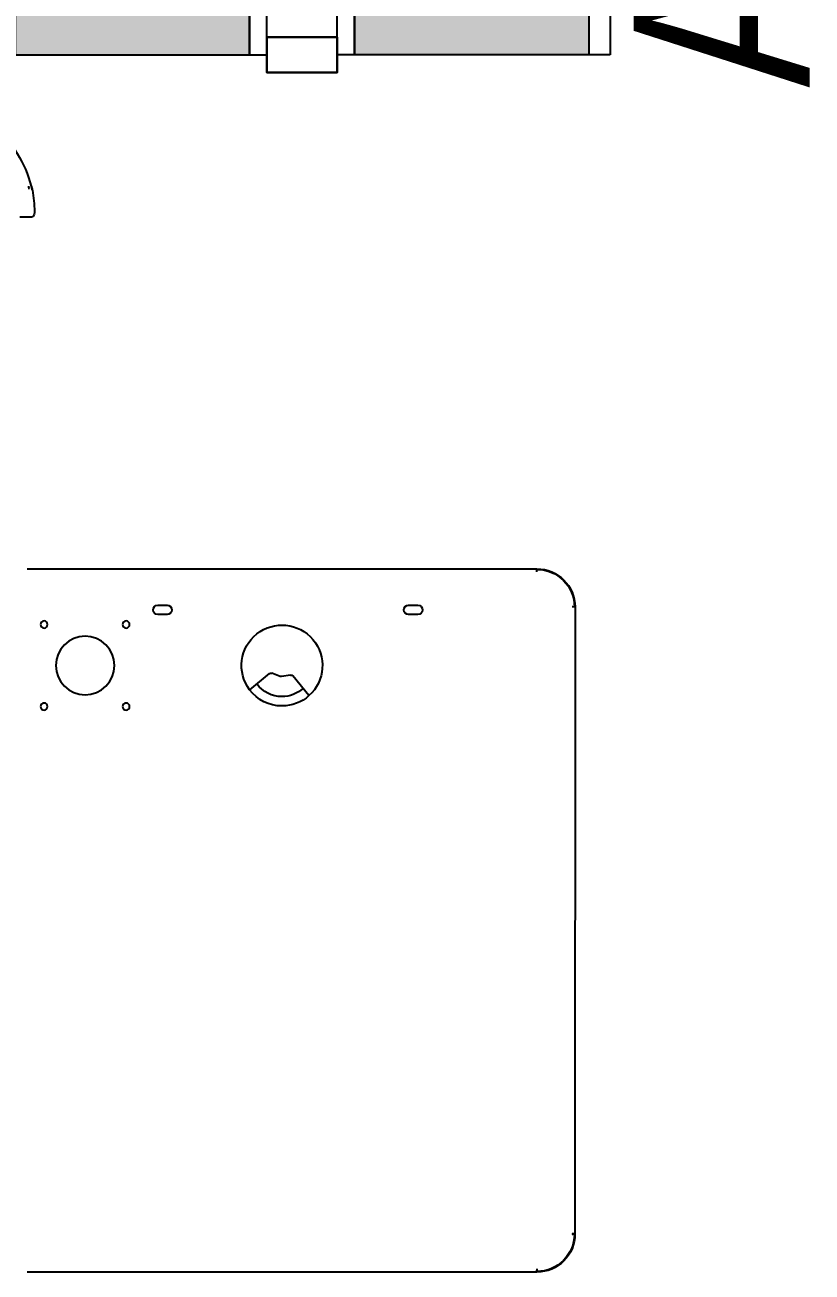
# Model space of a CAD drawing. Header units: millimetres. Extents: x 2698011 to 2856548, y 1019778 to 1210064.
# Drawn here: x 2787094 to 2787766, y 1123063 to 1124127 of the extents above; entities that cross this region are included whole.
import ezdxf
from ezdxf.enums import TextEntityAlignment as Align

# ---------------------------------------------------------------- set-up
doc = ezdxf.new("R2010")
doc.units = ezdxf.units.MM
for name, color, linetype in [('00E18087', 9, 'Continuous'), ('Bloques borde', 9, 'Continuous'), ('Y_ CAJAS', 9, 'Continuous'), ('Y_ Perfiles planta', 9, 'Continuous')]:
    doc.layers.add(name, color=color, linetype=linetype)
doc.layers.add('_ textos', color=9, linetype='Continuous', lineweight=5)
doc.styles.add('ARIAL NARROW', font='ARIALN.TTF')

# ---------------------------------------------------------------- blocks, each defined once
blk = doc.blocks.new('MM700x200-60 m')
blk.add_hatch(color=256).paths.add_polyline_path([(715, 274.8), (15, 274.8), (15, 74.8), (715, 74.8)])
at = {"layer": 'Bloques borde'}
for p, q in [((15, 293), (15, 74.8)), ((715, 293), (15, 293)), ((715, 74.8), (715, 293)), ((715, 274.8), (15, 274.8)), ((15, 74.8), (715, 74.8))]:
    blk.add_line(p, q, dxfattribs=at)
for points in [[(15, 74.8), (15, 60), (715, 60), (715, 74.8)], [(0, 0), (0, 60), (30, 60), (30, 0)], [(700, 0), (700, 60), (730, 60), (730, 0)]]:
    blk.add_lwpolyline(points, close=True, dxfattribs=at)
at = {"layer": '_ textos', "style": 'ARIAL NARROW'}
blk.add_attdef('S-01', text='', height=150, dxfattribs=at).set_placement((230.3, 387.4), align=Align.MIDDLE_CENTER)
blk.add_attdef('0.70X0.20M', text='', height=80, dxfattribs=at).set_placement((698.5, 133.6), align=Align.MIDDLE_RIGHT)
blk = doc.blocks.new('SE42')
at = {"layer": '00E18087', "color": 7, "linetype": 'Continuous'}
for start, end in [(0, 53.1508), (318.167, 0)]:
    blk.add_arc((-635.5, -282.4), 34.5, start, end, dxfattribs=at)
blk = doc.blocks.new('SE43')
at = {"layer": '00E18087', "color": 7, "linetype": 'Continuous'}
for start, end in [(0, 53.9037), (317.414, 0)]:
    blk.add_arc((-635.5, -282.4), 26.5, start, end, dxfattribs=at)
blk = doc.blocks.new('CO ALURA_  2500 tras 1120 CE ESQ - Inc')
at = {"layer": 'Bloques borde', "linetype": 'Continuous'}
for p, q in [((0.9745, 0.9), (0.5395, 0.9)), ((0.9745, 0.9), (0.5395, 0.9)), ((0.9745, 0.9), (0.5395, 0.9)), ((0.9745, 0.9), (0.5395, 0.9)), ((0.9745, 0.9), (0.5395, 0.9)), ((0.9745, 0.9), (0.5395, 0.9)), ((0.9745, 0.9), (0.9745, 0.8985)), ((0.9745, 0.8975), (0.9745, 0.9)), ((0.9745, 0.9), (0.9745, 0.8985)), ((0.9745, 0.8975), (0.9745, 0.9)), ((0.9745, 0.9), (0.9745, 0.8985)), ((0.9745, 0.8975), (0.9745, 0.9)), ((0.9745, 0.9), (0.9745, 0.8985)), ((0.9745, 0.8975), (0.9745, 0.9)), ((0.9745, 0.9), (0.9745, 0.8985)), ((0.9745, 0.8975), (0.9745, 0.9)), ((0.9745, 0.9), (0.9745, 0.8985)), ((0.9745, 0.8975), (0.9745, 0.9)), ((0.9747, 0.8995), (0.9747, 0.8975)), ((0.9747, 0.8995), (0.9747, 0.8975)), ((0.9747, 0.8995), (0.9747, 0.8975)), ((0.9747, 0.8995), (0.9747, 0.8975)), ((0.9747, 0.8995), (0.9747, 0.8975)), ((0.9747, 0.8995), (0.9747, 0.8975)), ((1.0045, 0.8677), (1.0065, 0.8677)), ((1.0045, 0.8677), (1.0065, 0.8677)), ((1.0045, 0.8677), (1.0065, 0.8677)), ((1.0045, 0.8677), (1.0065, 0.8677)), ((1.0045, 0.8677), (1.0065, 0.8677)), ((1.0045, 0.8677), (1.0065, 0.8677)), ((1.007, 0.8675), (1.0045, 0.8675)), ((1.007, 0.8675), (1.0045, 0.8675)), ((1.007, 0.8675), (1.0045, 0.8675)), ((1.007, 0.8675), (1.0045, 0.8675)), ((1.007, 0.8675), (1.0045, 0.8675)), ((1.007, 0.8675), (1.0045, 0.8675)), ((1.007, 0.8675), (1.0068, 0.8675)), ((1.007, 0.8675), (1.0068, 0.8675)), ((1.007, 0.8675), (1.0068, 0.8675)), ((1.007, 0.8675), (1.0068, 0.8675)), ((1.007, 0.8675), (1.0068, 0.8675)), ((1.007, 0.8675), (1.0068, 0.8675)), ((1.007, 0.3325), (1.007, 0.8675)), ((1.007, 0.3325), (1.007, 0.8675)), ((1.007, 0.3325), (1.007, 0.8675)), ((1.007, 0.3325), (1.007, 0.8675)), ((1.007, 0.3325), (1.007, 0.8675)), ((1.007, 0.3325), (1.007, 0.8675)), ((0.78, 0.4082), (0.7662, 0.3913)), ((0.78, 0.4082), (0.7662, 0.3913)), ((0.78, 0.4082), (0.7662, 0.3913)), ((0.7462, 0.3894), (0.7294, 0.4032)), ((0.7462, 0.3894), (0.7294, 0.4032)), ((0.7462, 0.3894), (0.7294, 0.4032)), ((0.7555, 0.3918), (0.7482, 0.389)), ((0.7555, 0.3918), (0.7482, 0.389)), ((0.7555, 0.3918), (0.7482, 0.389)), ((0.7643, 0.3906), (0.7566, 0.3919)), ((0.7643, 0.3906), (0.7566, 0.3919)), ((0.7643, 0.3906), (0.7566, 0.3919)), ((0.659, 0.339), (0.651, 0.339)), ((0.659, 0.339), (0.651, 0.339)), ((0.659, 0.339), (0.651, 0.339)), ((0.651, 0.331), (0.659, 0.331)), ((0.651, 0.331), (0.659, 0.331)), ((0.651, 0.331), (0.659, 0.331)), ((0.873, 0.339), (0.865, 0.339)), ((0.873, 0.339), (0.865, 0.339)), ((0.873, 0.339), (0.865, 0.339)), ((0.865, 0.331), (0.873, 0.331)), ((0.865, 0.331), (0.873, 0.331)), ((0.865, 0.331), (0.873, 0.331)), ((1.0065, 0.3325), (1.0045, 0.3325)), ((1.0065, 0.3325), (1.0045, 0.3325)), ((1.0065, 0.3325), (1.0045, 0.3325)), ((1.0065, 0.3325), (1.0045, 0.3325)), ((1.0065, 0.3325), (1.0045, 0.3325)), ((1.0065, 0.3325), (1.0045, 0.3325)), ((1.0065, 0.3325), (1.007, 0.3325)), ((1.007, 0.3325), (1.0065, 0.3325)), ((1.0065, 0.3325), (1.007, 0.3325)), ((1.007, 0.3325), (1.0065, 0.3325)), ((1.0065, 0.3325), (1.007, 0.3325)), ((1.007, 0.3325), (1.0065, 0.3325)), ((1.0065, 0.3325), (1.007, 0.3325)), ((1.007, 0.3325), (1.0065, 0.3325)), ((1.0065, 0.3325), (1.007, 0.3325)), ((1.007, 0.3325), (1.0065, 0.3325)), ((1.0065, 0.3325), (1.007, 0.3325)), ((1.007, 0.3325), (1.0065, 0.3325)), ((0.5395, 0.3), (0.9745, 0.3)), ((0.5395, 0.3), (0.9745, 0.3)), ((0.5395, 0.3), (0.9745, 0.3)), ((0.5395, 0.3), (0.9745, 0.3)), ((0.5395, 0.3), (0.9745, 0.3)), ((0.5395, 0.3), (0.9745, 0.3)), ((0.9745, 0.3025), (0.9745, 0.3005)), ((0.9745, 0.3025), (0.9745, 0.3005)), ((0.9745, 0.3025), (0.9745, 0.3005)), ((0.9745, 0.3025), (0.9745, 0.3005)), ((0.9745, 0.3025), (0.9745, 0.3005)), ((0.9745, 0.3025), (0.9745, 0.3005)), ((0.9745, 0.3), (0.9745, 0.3005)), ((0.9745, 0.3), (0.9745, 0.3005)), ((0.9745, 0.3), (0.9745, 0.3005)), ((0.9745, 0.3), (0.9745, 0.3005)), ((0.9745, 0.3), (0.9745, 0.3005)), ((0.9745, 0.3), (0.9745, 0.3005)), ((0.9745, 0.3), (0.9745, 0.3005)), ((0.9745, 0.3), (0.9745, 0.3005)), ((0.9745, 0.3), (0.9745, 0.3005)), ((0.9745, 0.3), (0.9745, 0.3005)), ((0.9745, 0.3), (0.9745, 0.3005)), ((0.9745, 0.3), (0.9745, 0.3005)), ((0.5434, 0), (0.5334, 0)), ((0.5434, 0), (0.5334, 0)), ((0.5447, -0.0007), (0.5447, -0.0007)), ((0.5447, -0.0007), (0.5447, -0.0007)), ((0.5458, -0.005), (0.5458, -0.0047)), ((0.5458, -0.005), (0.5458, -0.0047))]:
    blk.add_line(p, q, dxfattribs=at)
at = {"layer": 'Bloques borde'}
for points in [[(0.5406, -0.0264, 0), (0.5406, -0.0263, 0), (0.5406, -0.0263, 0), (0.5406, -0.0263, 0), (0.5406, -0.0263, 0), (0.5406, -0.0263, 0), (0.5406, -0.0263, 0), (0.5406, -0.0263, 0), (0.5406, -0.0263, 0), (0.5406, -0.0263, 0), (0.5406, -0.0262, 0), (0.5406, -0.0262, 0), (0.5406, -0.0262, 0), (0.5406, -0.0262, 0), (0.5406, -0.0262, 0), (0.5406, -0.0262, 0), (0.5406, -0.0262, 0), (0.5406, -0.0262, 0), (0.5406, -0.0262, 0), (0.5406, -0.0261, 0), (0.5406, -0.0261, 0), (0.5406, -0.0261, 0), (0.5406, -0.0261, 0), (0.5406, -0.0261, 0), (0.5406, -0.0261, 0), (0.5406, -0.0261, 0), (0.5406, -0.0261, 0), (0.5406, -0.0261, 0), (0.5407, -0.026, 0), (0.5407, -0.026, 0), (0.5407, -0.026, 0), (0.5407, -0.026, 0), (0.5407, -0.026, 0), (0.5407, -0.026, 0), (0.5407, -0.026, 0), (0.5407, -0.026, 0), (0.5407, -0.026, 0), (0.5407, -0.0259, 0), (0.5407, -0.0259, 0), (0.5407, -0.0259, 0), (0.5407, -0.0259, 0), (0.5407, -0.0259, 0), (0.5407, -0.0259, 0), (0.5407, -0.0259, 0), (0.5407, -0.0259, 0), (0.5407, -0.0259, 0), (0.5407, -0.0259, 0), (0.5407, -0.0258, 0), (0.5407, -0.0258, 0), (0.5407, -0.0258, 0), (0.5407, -0.0258, 0), (0.5407, -0.0258, 0), (0.5407, -0.0258, 0), (0.5407, -0.0258, 0), (0.5407, -0.0258, 0), (0.5407, -0.0258, 0), (0.5407, -0.0257, 0), (0.5407, -0.0257, 0), (0.5407, -0.0257, 0), (0.5407, -0.0257, 0), (0.5407, -0.0257, 0), (0.5408, -0.0257, 0), (0.5408, -0.0257, 0), (0.5408, -0.0257, 0), (0.5408, -0.0257, 0), (0.5408, -0.0256, 0), (0.5408, -0.0256, 0), (0.5408, -0.0256, 0), (0.5408, -0.0256, 0), (0.5408, -0.0256, 0), (0.5408, -0.0256, 0), (0.5408, -0.0256, 0), (0.5408, -0.0256, 0), (0.5408, -0.0256, 0), (0.5408, -0.0256, 0), (0.5408, -0.0255, 0), (0.5408, -0.0255, 0), (0.5408, -0.0255, 0), (0.5408, -0.0255, 0), (0.5408, -0.0255, 0), (0.5408, -0.0255, 0), (0.5408, -0.0255, 0), (0.5408, -0.0255, 0), (0.5408, -0.0255, 0), (0.5408, -0.0255, 0), (0.5408, -0.0254, 0), (0.5408, -0.0254, 0), (0.5408, -0.0254, 0), (0.5408, -0.0254, 0), (0.5408, -0.0254, 0), (0.5409, -0.0254, 0), (0.5409, -0.0254, 0), (0.5409, -0.0254, 0), (0.5409, -0.0254, 0), (0.5409, -0.0254, 0), (0.5409, -0.0253, 0), (0.5409, -0.0253, 0), (0.5409, -0.0253, 0), (0.5409, -0.0253, 0), (0.5409, -0.0253, 0), (0.5409, -0.0253, 0), (0.5409, -0.0253, 0), (0.5409, -0.0253, 0), (0.5409, -0.0253, 0), (0.5409, -0.0253, 0), (0.5409, -0.0252, 0), (0.5409, -0.0252, 0), (0.5409, -0.0252, 0), (0.5409, -0.0252, 0), (0.5409, -0.0252, 0), (0.5409, -0.0252, 0), (0.5409, -0.0252, 0), (0.5409, -0.0252, 0), (0.5409, -0.0252, 0), (0.5409, -0.0252, 0), (0.5409, -0.0251, 0), (0.5409, -0.0251, 0), (0.5409, -0.0251, 0), (0.5409, -0.0251, 0), (0.541, -0.0251, 0), (0.541, -0.0251, 0), (0.541, -0.0251, 0), (0.541, -0.0251, 0), (0.541, -0.0251, 0), (0.541, -0.0251, 0), (0.541, -0.0251, 0), (0.541, -0.0251, 0), (0.541, -0.025, 0), (0.541, -0.025, 0), (0.541, -0.025, 0), (0.541, -0.025, 0), (0.541, -0.025, 0), (0.541, -0.025, 0), (0.541, -0.025, 0), (0.541, -0.025, 0), (0.541, -0.025, 0), (0.541, -0.025, 0), (0.541, -0.025, 0), (0.541, -0.0249, 0), (0.541, -0.0249, 0), (0.541, -0.0249, 0), (0.541, -0.0249, 0), (0.541, -0.0249, 0), (0.541, -0.0249, 0), (0.541, -0.0249, 0), (0.541, -0.0249, 0), (0.541, -0.0249, 0), (0.541, -0.0249, 0), (0.541, -0.0249, 0), (0.541, -0.0249, 0), (0.5411, -0.0249, 0), (0.5411, -0.0248, 0), (0.5411, -0.0248, 0), (0.5411, -0.0248, 0), (0.5411, -0.0248, 0), (0.5411, -0.0248, 0), (0.5411, -0.0248, 0), (0.5411, -0.0248, 0), (0.5411, -0.0248, 0), (0.5411, -0.0248, 0), (0.5411, -0.0248, 0), (0.5411, -0.0248, 0), (0.5411, -0.0248, 0), (0.5411, -0.0248, 0), (0.5411, -0.0248, 0), (0.5411, -0.0247, 0), (0.5411, -0.0247, 0), (0.5411, -0.0247, 0), (0.5411, -0.0247, 0), (0.5411, -0.0247, 0), (0.5411, -0.0247, 0), (0.5411, -0.0247, 0), (0.5411, -0.0247, 0), (0.5411, -0.0247, 0), (0.5411, -0.0247, 0), (0.5411, -0.0247, 0), (0.5411, -0.0247, 0), (0.5411, -0.0247, 0), (0.5411, -0.0247, 0), (0.5411, -0.0247, 0), (0.5411, -0.0247, 0), (0.5411, -0.0246, 0), (0.5411, -0.0246, 0), (0.5411, -0.0246, 0), (0.5412, -0.0246, 0), (0.5412, -0.0246, 0), (0.5412, -0.0246, 0), (0.5412, -0.0246, 0), (0.5412, -0.0246, 0), (0.5412, -0.0246, 0), (0.5412, -0.0246, 0), (0.5412, -0.0246, 0), (0.5412, -0.0246, 0), (0.5412, -0.0246, 0), (0.5412, -0.0246, 0), (0.5412, -0.0246, 0), (0.5412, -0.0246, 0), (0.5412, -0.0246, 0), (0.5412, -0.0246, 0), (0.5412, -0.0246, 0), (0.5412, -0.0246, 0), (0.5412, -0.0245, 0), (0.5412, -0.0245, 0), (0.5412, -0.0245, 0), (0.5412, -0.0245, 0), (0.5412, -0.0245, 0), (0.5412, -0.0245, 0), (0.5412, -0.0245, 0), (0.5412, -0.0245, 0), (0.5412, -0.0245, 0), (0.5412, -0.0245, 0), (0.5412, -0.0245, 0), (0.5412, -0.0245, 0), (0.5412, -0.0245, 0), (0.5412, -0.0245, 0), (0.5412, -0.0245, 0), (0.5412, -0.0245, 0), (0.5412, -0.0245, 0), (0.5412, -0.0245, 0), (0.5412, -0.0245, 0), (0.5412, -0.0245, 0), (0.5412, -0.0245, 0), (0.5412, -0.0245, 0), (0.5412, -0.0245, 0), (0.5412, -0.0245, 0), (0.5412, -0.0245, 0), (0.5412, -0.0245, 0), (0.5412, -0.0245, 0), (0.5412, -0.0245, 0), (0.5412, -0.0245, 0), (0.5412, -0.0245, 0), (0.5412, -0.0244, 0), (0.5412, -0.0244, 0), (0.5412, -0.0244, 0), (0.5412, -0.0244, 0), (0.5412, -0.0244, 0), (0.5413, -0.0244, 0), (0.5413, -0.0244, 0), (0.5413, -0.0244, 0), (0.5413, -0.0244, 0), (0.5413, -0.0244, 0), (0.5413, -0.0244, 0), (0.5413, -0.0244, 0), (0.5413, -0.0244, 0), (0.5413, -0.0244, 0), (0.5413, -0.0244, 0), (0.5413, -0.0244, 0), (0.5413, -0.0244, 0), (0.5413, -0.0244, 0), (0.5413, -0.0244, 0), (0.5413, -0.0244, 0), (0.5413, -0.0244, 0), (0.5413, -0.0244, 0), (0.5413, -0.0244, 0), (0.5413, -0.0244, 0), (0.5413, -0.0244, 0)], [(0.5406, -0.0264, 0), (0.5406, -0.0263, 0), (0.5406, -0.0263, 0), (0.5406, -0.0263, 0), (0.5406, -0.0263, 0), (0.5406, -0.0263, 0), (0.5406, -0.0263, 0), (0.5406, -0.0263, 0), (0.5406, -0.0263, 0), (0.5406, -0.0263, 0), (0.5406, -0.0262, 0), (0.5406, -0.0262, 0), (0.5406, -0.0262, 0), (0.5406, -0.0262, 0), (0.5406, -0.0262, 0), (0.5406, -0.0262, 0), (0.5406, -0.0262, 0), (0.5406, -0.0262, 0), (0.5406, -0.0262, 0), (0.5406, -0.0261, 0), (0.5406, -0.0261, 0), (0.5406, -0.0261, 0), (0.5406, -0.0261, 0), (0.5406, -0.0261, 0), (0.5406, -0.0261, 0), (0.5406, -0.0261, 0), (0.5406, -0.0261, 0), (0.5406, -0.0261, 0), (0.5407, -0.026, 0), (0.5407, -0.026, 0), (0.5407, -0.026, 0), (0.5407, -0.026, 0), (0.5407, -0.026, 0), (0.5407, -0.026, 0), (0.5407, -0.026, 0), (0.5407, -0.026, 0), (0.5407, -0.026, 0), (0.5407, -0.0259, 0), (0.5407, -0.0259, 0), (0.5407, -0.0259, 0), (0.5407, -0.0259, 0), (0.5407, -0.0259, 0), (0.5407, -0.0259, 0), (0.5407, -0.0259, 0), (0.5407, -0.0259, 0), (0.5407, -0.0259, 0), (0.5407, -0.0259, 0), (0.5407, -0.0258, 0), (0.5407, -0.0258, 0), (0.5407, -0.0258, 0), (0.5407, -0.0258, 0), (0.5407, -0.0258, 0), (0.5407, -0.0258, 0), (0.5407, -0.0258, 0), (0.5407, -0.0258, 0), (0.5407, -0.0258, 0), (0.5407, -0.0257, 0), (0.5407, -0.0257, 0), (0.5407, -0.0257, 0), (0.5407, -0.0257, 0), (0.5407, -0.0257, 0), (0.5408, -0.0257, 0), (0.5408, -0.0257, 0), (0.5408, -0.0257, 0), (0.5408, -0.0257, 0), (0.5408, -0.0256, 0), (0.5408, -0.0256, 0), (0.5408, -0.0256, 0), (0.5408, -0.0256, 0), (0.5408, -0.0256, 0), (0.5408, -0.0256, 0), (0.5408, -0.0256, 0), (0.5408, -0.0256, 0), (0.5408, -0.0256, 0), (0.5408, -0.0256, 0), (0.5408, -0.0255, 0), (0.5408, -0.0255, 0), (0.5408, -0.0255, 0), (0.5408, -0.0255, 0), (0.5408, -0.0255, 0), (0.5408, -0.0255, 0), (0.5408, -0.0255, 0), (0.5408, -0.0255, 0), (0.5408, -0.0255, 0), (0.5408, -0.0255, 0), (0.5408, -0.0254, 0), (0.5408, -0.0254, 0), (0.5408, -0.0254, 0), (0.5408, -0.0254, 0), (0.5408, -0.0254, 0), (0.5409, -0.0254, 0), (0.5409, -0.0254, 0), (0.5409, -0.0254, 0), (0.5409, -0.0254, 0), (0.5409, -0.0254, 0), (0.5409, -0.0253, 0), (0.5409, -0.0253, 0), (0.5409, -0.0253, 0), (0.5409, -0.0253, 0), (0.5409, -0.0253, 0), (0.5409, -0.0253, 0), (0.5409, -0.0253, 0), (0.5409, -0.0253, 0), (0.5409, -0.0253, 0), (0.5409, -0.0253, 0), (0.5409, -0.0252, 0), (0.5409, -0.0252, 0), (0.5409, -0.0252, 0), (0.5409, -0.0252, 0), (0.5409, -0.0252, 0), (0.5409, -0.0252, 0), (0.5409, -0.0252, 0), (0.5409, -0.0252, 0), (0.5409, -0.0252, 0), (0.5409, -0.0252, 0), (0.5409, -0.0251, 0), (0.5409, -0.0251, 0), (0.5409, -0.0251, 0), (0.5409, -0.0251, 0), (0.541, -0.0251, 0), (0.541, -0.0251, 0), (0.541, -0.0251, 0), (0.541, -0.0251, 0), (0.541, -0.0251, 0), (0.541, -0.0251, 0), (0.541, -0.0251, 0), (0.541, -0.0251, 0), (0.541, -0.025, 0), (0.541, -0.025, 0), (0.541, -0.025, 0), (0.541, -0.025, 0), (0.541, -0.025, 0), (0.541, -0.025, 0), (0.541, -0.025, 0), (0.541, -0.025, 0), (0.541, -0.025, 0), (0.541, -0.025, 0), (0.541, -0.025, 0), (0.541, -0.0249, 0), (0.541, -0.0249, 0), (0.541, -0.0249, 0), (0.541, -0.0249, 0), (0.541, -0.0249, 0), (0.541, -0.0249, 0), (0.541, -0.0249, 0), (0.541, -0.0249, 0), (0.541, -0.0249, 0), (0.541, -0.0249, 0), (0.541, -0.0249, 0), (0.541, -0.0249, 0), (0.5411, -0.0249, 0), (0.5411, -0.0248, 0), (0.5411, -0.0248, 0), (0.5411, -0.0248, 0), (0.5411, -0.0248, 0), (0.5411, -0.0248, 0), (0.5411, -0.0248, 0), (0.5411, -0.0248, 0), (0.5411, -0.0248, 0), (0.5411, -0.0248, 0), (0.5411, -0.0248, 0), (0.5411, -0.0248, 0), (0.5411, -0.0248, 0), (0.5411, -0.0248, 0), (0.5411, -0.0248, 0), (0.5411, -0.0247, 0), (0.5411, -0.0247, 0), (0.5411, -0.0247, 0), (0.5411, -0.0247, 0), (0.5411, -0.0247, 0), (0.5411, -0.0247, 0), (0.5411, -0.0247, 0), (0.5411, -0.0247, 0), (0.5411, -0.0247, 0), (0.5411, -0.0247, 0), (0.5411, -0.0247, 0), (0.5411, -0.0247, 0), (0.5411, -0.0247, 0), (0.5411, -0.0247, 0), (0.5411, -0.0247, 0), (0.5411, -0.0247, 0), (0.5411, -0.0246, 0), (0.5411, -0.0246, 0), (0.5411, -0.0246, 0), (0.5412, -0.0246, 0), (0.5412, -0.0246, 0), (0.5412, -0.0246, 0), (0.5412, -0.0246, 0), (0.5412, -0.0246, 0), (0.5412, -0.0246, 0), (0.5412, -0.0246, 0), (0.5412, -0.0246, 0), (0.5412, -0.0246, 0), (0.5412, -0.0246, 0), (0.5412, -0.0246, 0), (0.5412, -0.0246, 0), (0.5412, -0.0246, 0), (0.5412, -0.0246, 0), (0.5412, -0.0246, 0), (0.5412, -0.0246, 0), (0.5412, -0.0246, 0), (0.5412, -0.0245, 0), (0.5412, -0.0245, 0), (0.5412, -0.0245, 0), (0.5412, -0.0245, 0), (0.5412, -0.0245, 0), (0.5412, -0.0245, 0), (0.5412, -0.0245, 0), (0.5412, -0.0245, 0), (0.5412, -0.0245, 0), (0.5412, -0.0245, 0), (0.5412, -0.0245, 0), (0.5412, -0.0245, 0), (0.5412, -0.0245, 0), (0.5412, -0.0245, 0), (0.5412, -0.0245, 0), (0.5412, -0.0245, 0), (0.5412, -0.0245, 0), (0.5412, -0.0245, 0), (0.5412, -0.0245, 0), (0.5412, -0.0245, 0), (0.5412, -0.0245, 0), (0.5412, -0.0245, 0), (0.5412, -0.0245, 0), (0.5412, -0.0245, 0), (0.5412, -0.0245, 0), (0.5412, -0.0245, 0), (0.5412, -0.0245, 0), (0.5412, -0.0245, 0), (0.5412, -0.0245, 0), (0.5412, -0.0245, 0), (0.5412, -0.0244, 0), (0.5412, -0.0244, 0), (0.5412, -0.0244, 0), (0.5412, -0.0244, 0), (0.5412, -0.0244, 0), (0.5413, -0.0244, 0), (0.5413, -0.0244, 0), (0.5413, -0.0244, 0), (0.5413, -0.0244, 0), (0.5413, -0.0244, 0), (0.5413, -0.0244, 0), (0.5413, -0.0244, 0), (0.5413, -0.0244, 0), (0.5413, -0.0244, 0), (0.5413, -0.0244, 0), (0.5413, -0.0244, 0), (0.5413, -0.0244, 0), (0.5413, -0.0244, 0), (0.5413, -0.0244, 0), (0.5413, -0.0244, 0), (0.5413, -0.0244, 0), (0.5413, -0.0244, 0), (0.5413, -0.0244, 0), (0.5413, -0.0244, 0), (0.5413, -0.0244, 0)], [(0.5431, -0.0263, 0), (0.5431, -0.0262, 0), (0.5431, -0.0262, 0), (0.5431, -0.0262, 0), (0.5431, -0.0262, 0), (0.5431, -0.0262, 0), (0.5431, -0.0261, 0), (0.5431, -0.0261, 0), (0.5431, -0.0261, 0), (0.5431, -0.0261, 0), (0.5431, -0.0261, 0), (0.5431, -0.0261, 0), (0.5431, -0.026, 0), (0.5431, -0.026, 0), (0.5431, -0.026, 0), (0.5431, -0.026, 0), (0.5431, -0.026, 0), (0.5431, -0.026, 0), (0.5431, -0.0259, 0), (0.5431, -0.0259, 0), (0.5431, -0.0259, 0), (0.5432, -0.0259, 0), (0.5432, -0.0259, 0), (0.5432, -0.0259, 0), (0.5432, -0.0258, 0), (0.5432, -0.0258, 0), (0.5432, -0.0258, 0), (0.5432, -0.0258, 0), (0.5432, -0.0258, 0), (0.5432, -0.0258, 0), (0.5432, -0.0257, 0), (0.5432, -0.0257, 0), (0.5432, -0.0257, 0), (0.5432, -0.0257, 0), (0.5432, -0.0257, 0), (0.5432, -0.0257, 0), (0.5432, -0.0256, 0), (0.5432, -0.0256, 0), (0.5432, -0.0256, 0), (0.5432, -0.0256, 0), (0.5432, -0.0256, 0), (0.5432, -0.0256, 0), (0.5432, -0.0255, 0), (0.5432, -0.0255, 0), (0.5432, -0.0255, 0), (0.5432, -0.0255, 0), (0.5433, -0.0255, 0), (0.5433, -0.0255, 0), (0.5433, -0.0255, 0), (0.5433, -0.0254, 0), (0.5433, -0.0254, 0), (0.5433, -0.0254, 0), (0.5433, -0.0254, 0), (0.5433, -0.0254, 0), (0.5433, -0.0254, 0), (0.5433, -0.0253, 0), (0.5433, -0.0253, 0), (0.5433, -0.0253, 0), (0.5433, -0.0253, 0), (0.5433, -0.0253, 0), (0.5433, -0.0253, 0), (0.5433, -0.0252, 0), (0.5433, -0.0252, 0), (0.5433, -0.0252, 0), (0.5433, -0.0252, 0), (0.5433, -0.0252, 0), (0.5433, -0.0252, 0), (0.5433, -0.0252, 0), (0.5433, -0.0251, 0), (0.5433, -0.0251, 0), (0.5434, -0.0251, 0), (0.5434, -0.0251, 0), (0.5434, -0.0251, 0), (0.5434, -0.0251, 0), (0.5434, -0.025, 0), (0.5434, -0.025, 0), (0.5434, -0.025, 0), (0.5434, -0.025, 0), (0.5434, -0.025, 0), (0.5434, -0.025, 0), (0.5434, -0.025, 0), (0.5434, -0.0249, 0), (0.5434, -0.0249, 0), (0.5434, -0.0249, 0), (0.5434, -0.0249, 0), (0.5434, -0.0249, 0), (0.5434, -0.0249, 0), (0.5434, -0.0248, 0), (0.5434, -0.0248, 0), (0.5434, -0.0248, 0), (0.5434, -0.0248, 0), (0.5434, -0.0248, 0), (0.5434, -0.0248, 0), (0.5434, -0.0248, 0), (0.5434, -0.0247, 0), (0.5435, -0.0247, 0), (0.5435, -0.0247, 0), (0.5435, -0.0247, 0), (0.5435, -0.0247, 0), (0.5435, -0.0247, 0), (0.5435, -0.0247, 0), (0.5435, -0.0246, 0), (0.5435, -0.0246, 0), (0.5435, -0.0246, 0), (0.5435, -0.0246, 0), (0.5435, -0.0246, 0), (0.5435, -0.0246, 0), (0.5435, -0.0246, 0), (0.5435, -0.0245, 0), (0.5435, -0.0245, 0), (0.5435, -0.0245, 0), (0.5435, -0.0245, 0), (0.5435, -0.0245, 0), (0.5435, -0.0245, 0), (0.5435, -0.0245, 0), (0.5435, -0.0244, 0), (0.5435, -0.0244, 0), (0.5435, -0.0244, 0), (0.5435, -0.0244, 0), (0.5435, -0.0244, 0), (0.5435, -0.0244, 0), (0.5435, -0.0244, 0), (0.5436, -0.0244, 0), (0.5436, -0.0243, 0), (0.5436, -0.0243, 0), (0.5436, -0.0243, 0), (0.5436, -0.0243, 0), (0.5436, -0.0243, 0), (0.5436, -0.0243, 0), (0.5436, -0.0243, 0), (0.5436, -0.0243, 0), (0.5436, -0.0242, 0), (0.5436, -0.0242, 0), (0.5436, -0.0242, 0), (0.5436, -0.0242, 0), (0.5436, -0.0242, 0), (0.5436, -0.0242, 0), (0.5436, -0.0242, 0), (0.5436, -0.0242, 0), (0.5436, -0.0241, 0), (0.5436, -0.0241, 0), (0.5436, -0.0241, 0), (0.5436, -0.0241, 0), (0.5436, -0.0241, 0), (0.5436, -0.0241, 0), (0.5436, -0.0241, 0), (0.5436, -0.0241, 0), (0.5436, -0.024, 0), (0.5436, -0.024, 0), (0.5436, -0.024, 0), (0.5436, -0.024, 0), (0.5437, -0.024, 0), (0.5437, -0.024, 0), (0.5437, -0.024, 0), (0.5437, -0.024, 0), (0.5437, -0.024, 0), (0.5437, -0.0239, 0), (0.5437, -0.0239, 0), (0.5437, -0.0239, 0), (0.5437, -0.0239, 0), (0.5437, -0.0239, 0), (0.5437, -0.0239, 0), (0.5437, -0.0239, 0), (0.5437, -0.0239, 0), (0.5437, -0.0239, 0), (0.5437, -0.0239, 0), (0.5437, -0.0238, 0), (0.5437, -0.0238, 0), (0.5437, -0.0238, 0), (0.5437, -0.0238, 0), (0.5437, -0.0238, 0), (0.5437, -0.0238, 0), (0.5437, -0.0238, 0), (0.5437, -0.0238, 0), (0.5437, -0.0238, 0), (0.5437, -0.0238, 0), (0.5437, -0.0238, 0), (0.5437, -0.0237, 0), (0.5437, -0.0237, 0), (0.5437, -0.0237, 0), (0.5437, -0.0237, 0), (0.5437, -0.0237, 0), (0.5437, -0.0237, 0), (0.5437, -0.0237, 0), (0.5437, -0.0237, 0), (0.5437, -0.0237, 0), (0.5438, -0.0237, 0), (0.5438, -0.0237, 0), (0.5438, -0.0236, 0), (0.5438, -0.0236, 0), (0.5438, -0.0236, 0), (0.5438, -0.0236, 0), (0.5438, -0.0236, 0), (0.5438, -0.0236, 0), (0.5438, -0.0236, 0), (0.5438, -0.0236, 0), (0.5438, -0.0236, 0), (0.5438, -0.0236, 0), (0.5438, -0.0236, 0), (0.5438, -0.0236, 0), (0.5438, -0.0236, 0), (0.5438, -0.0235, 0), (0.5438, -0.0235, 0), (0.5438, -0.0235, 0), (0.5438, -0.0235, 0), (0.5438, -0.0235, 0), (0.5438, -0.0235, 0), (0.5438, -0.0235, 0), (0.5438, -0.0235, 0), (0.5438, -0.0235, 0), (0.5438, -0.0235, 0), (0.5438, -0.0235, 0), (0.5438, -0.0235, 0), (0.5438, -0.0235, 0), (0.5438, -0.0235, 0), (0.5438, -0.0235, 0), (0.5438, -0.0235, 0), (0.5438, -0.0234, 0), (0.5438, -0.0234, 0), (0.5438, -0.0234, 0), (0.5438, -0.0234, 0), (0.5438, -0.0234, 0), (0.5438, -0.0234, 0), (0.5438, -0.0234, 0), (0.5438, -0.0234, 0), (0.5438, -0.0234, 0), (0.5438, -0.0234, 0), (0.5438, -0.0234, 0), (0.5438, -0.0234, 0), (0.5438, -0.0234, 0), (0.5438, -0.0234, 0), (0.5438, -0.0234, 0), (0.5438, -0.0234, 0), (0.5438, -0.0234, 0), (0.5438, -0.0234, 0), (0.5438, -0.0234, 0), (0.5438, -0.0234, 0), (0.5438, -0.0234, 0), (0.5438, -0.0234, 0), (0.5438, -0.0234, 0), (0.5438, -0.0234, 0), (0.5438, -0.0234, 0), (0.5438, -0.0234, 0), (0.5439, -0.0233, 0), (0.5439, -0.0233, 0), (0.5439, -0.0233, 0), (0.5439, -0.0233, 0), (0.5439, -0.0233, 0), (0.5439, -0.0233, 0), (0.5439, -0.0233, 0), (0.5439, -0.0233, 0), (0.5439, -0.0233, 0), (0.5439, -0.0233, 0), (0.5439, -0.0233, 0), (0.5439, -0.0233, 0), (0.5439, -0.0233, 0)], [(0.5431, -0.0263, 0), (0.5431, -0.0262, 0), (0.5431, -0.0262, 0), (0.5431, -0.0262, 0), (0.5431, -0.0262, 0), (0.5431, -0.0262, 0), (0.5431, -0.0261, 0), (0.5431, -0.0261, 0), (0.5431, -0.0261, 0), (0.5431, -0.0261, 0), (0.5431, -0.0261, 0), (0.5431, -0.0261, 0), (0.5431, -0.026, 0), (0.5431, -0.026, 0), (0.5431, -0.026, 0), (0.5431, -0.026, 0), (0.5431, -0.026, 0), (0.5431, -0.026, 0), (0.5431, -0.0259, 0), (0.5431, -0.0259, 0), (0.5431, -0.0259, 0), (0.5432, -0.0259, 0), (0.5432, -0.0259, 0), (0.5432, -0.0259, 0), (0.5432, -0.0258, 0), (0.5432, -0.0258, 0), (0.5432, -0.0258, 0), (0.5432, -0.0258, 0), (0.5432, -0.0258, 0), (0.5432, -0.0258, 0), (0.5432, -0.0257, 0), (0.5432, -0.0257, 0), (0.5432, -0.0257, 0), (0.5432, -0.0257, 0), (0.5432, -0.0257, 0), (0.5432, -0.0257, 0), (0.5432, -0.0256, 0), (0.5432, -0.0256, 0), (0.5432, -0.0256, 0), (0.5432, -0.0256, 0), (0.5432, -0.0256, 0), (0.5432, -0.0256, 0), (0.5432, -0.0255, 0), (0.5432, -0.0255, 0), (0.5432, -0.0255, 0), (0.5432, -0.0255, 0), (0.5433, -0.0255, 0), (0.5433, -0.0255, 0), (0.5433, -0.0255, 0), (0.5433, -0.0254, 0), (0.5433, -0.0254, 0), (0.5433, -0.0254, 0), (0.5433, -0.0254, 0), (0.5433, -0.0254, 0), (0.5433, -0.0254, 0), (0.5433, -0.0253, 0), (0.5433, -0.0253, 0), (0.5433, -0.0253, 0), (0.5433, -0.0253, 0), (0.5433, -0.0253, 0), (0.5433, -0.0253, 0), (0.5433, -0.0252, 0), (0.5433, -0.0252, 0), (0.5433, -0.0252, 0), (0.5433, -0.0252, 0), (0.5433, -0.0252, 0), (0.5433, -0.0252, 0), (0.5433, -0.0252, 0), (0.5433, -0.0251, 0), (0.5433, -0.0251, 0), (0.5434, -0.0251, 0), (0.5434, -0.0251, 0), (0.5434, -0.0251, 0), (0.5434, -0.0251, 0), (0.5434, -0.025, 0), (0.5434, -0.025, 0), (0.5434, -0.025, 0), (0.5434, -0.025, 0), (0.5434, -0.025, 0), (0.5434, -0.025, 0), (0.5434, -0.025, 0), (0.5434, -0.0249, 0), (0.5434, -0.0249, 0), (0.5434, -0.0249, 0), (0.5434, -0.0249, 0), (0.5434, -0.0249, 0), (0.5434, -0.0249, 0), (0.5434, -0.0248, 0), (0.5434, -0.0248, 0), (0.5434, -0.0248, 0), (0.5434, -0.0248, 0), (0.5434, -0.0248, 0), (0.5434, -0.0248, 0), (0.5434, -0.0248, 0), (0.5434, -0.0247, 0), (0.5435, -0.0247, 0), (0.5435, -0.0247, 0), (0.5435, -0.0247, 0), (0.5435, -0.0247, 0), (0.5435, -0.0247, 0), (0.5435, -0.0247, 0), (0.5435, -0.0246, 0), (0.5435, -0.0246, 0), (0.5435, -0.0246, 0), (0.5435, -0.0246, 0), (0.5435, -0.0246, 0), (0.5435, -0.0246, 0), (0.5435, -0.0246, 0), (0.5435, -0.0245, 0), (0.5435, -0.0245, 0), (0.5435, -0.0245, 0), (0.5435, -0.0245, 0), (0.5435, -0.0245, 0), (0.5435, -0.0245, 0), (0.5435, -0.0245, 0), (0.5435, -0.0244, 0), (0.5435, -0.0244, 0), (0.5435, -0.0244, 0), (0.5435, -0.0244, 0), (0.5435, -0.0244, 0), (0.5435, -0.0244, 0), (0.5435, -0.0244, 0), (0.5436, -0.0244, 0), (0.5436, -0.0243, 0), (0.5436, -0.0243, 0), (0.5436, -0.0243, 0), (0.5436, -0.0243, 0), (0.5436, -0.0243, 0), (0.5436, -0.0243, 0), (0.5436, -0.0243, 0), (0.5436, -0.0243, 0), (0.5436, -0.0242, 0), (0.5436, -0.0242, 0), (0.5436, -0.0242, 0), (0.5436, -0.0242, 0), (0.5436, -0.0242, 0), (0.5436, -0.0242, 0), (0.5436, -0.0242, 0), (0.5436, -0.0242, 0), (0.5436, -0.0241, 0), (0.5436, -0.0241, 0), (0.5436, -0.0241, 0), (0.5436, -0.0241, 0), (0.5436, -0.0241, 0), (0.5436, -0.0241, 0), (0.5436, -0.0241, 0), (0.5436, -0.0241, 0), (0.5436, -0.024, 0), (0.5436, -0.024, 0), (0.5436, -0.024, 0), (0.5436, -0.024, 0), (0.5437, -0.024, 0), (0.5437, -0.024, 0), (0.5437, -0.024, 0), (0.5437, -0.024, 0), (0.5437, -0.024, 0), (0.5437, -0.0239, 0), (0.5437, -0.0239, 0), (0.5437, -0.0239, 0), (0.5437, -0.0239, 0), (0.5437, -0.0239, 0), (0.5437, -0.0239, 0), (0.5437, -0.0239, 0), (0.5437, -0.0239, 0), (0.5437, -0.0239, 0), (0.5437, -0.0239, 0), (0.5437, -0.0238, 0), (0.5437, -0.0238, 0), (0.5437, -0.0238, 0), (0.5437, -0.0238, 0), (0.5437, -0.0238, 0), (0.5437, -0.0238, 0), (0.5437, -0.0238, 0), (0.5437, -0.0238, 0), (0.5437, -0.0238, 0), (0.5437, -0.0238, 0), (0.5437, -0.0238, 0), (0.5437, -0.0237, 0), (0.5437, -0.0237, 0), (0.5437, -0.0237, 0), (0.5437, -0.0237, 0), (0.5437, -0.0237, 0), (0.5437, -0.0237, 0), (0.5437, -0.0237, 0), (0.5437, -0.0237, 0), (0.5437, -0.0237, 0), (0.5438, -0.0237, 0), (0.5438, -0.0237, 0), (0.5438, -0.0236, 0), (0.5438, -0.0236, 0), (0.5438, -0.0236, 0), (0.5438, -0.0236, 0), (0.5438, -0.0236, 0), (0.5438, -0.0236, 0), (0.5438, -0.0236, 0), (0.5438, -0.0236, 0), (0.5438, -0.0236, 0), (0.5438, -0.0236, 0), (0.5438, -0.0236, 0), (0.5438, -0.0236, 0), (0.5438, -0.0236, 0), (0.5438, -0.0235, 0), (0.5438, -0.0235, 0), (0.5438, -0.0235, 0), (0.5438, -0.0235, 0), (0.5438, -0.0235, 0), (0.5438, -0.0235, 0), (0.5438, -0.0235, 0), (0.5438, -0.0235, 0), (0.5438, -0.0235, 0), (0.5438, -0.0235, 0), (0.5438, -0.0235, 0), (0.5438, -0.0235, 0), (0.5438, -0.0235, 0), (0.5438, -0.0235, 0), (0.5438, -0.0235, 0), (0.5438, -0.0235, 0), (0.5438, -0.0234, 0), (0.5438, -0.0234, 0), (0.5438, -0.0234, 0), (0.5438, -0.0234, 0), (0.5438, -0.0234, 0), (0.5438, -0.0234, 0), (0.5438, -0.0234, 0), (0.5438, -0.0234, 0), (0.5438, -0.0234, 0), (0.5438, -0.0234, 0), (0.5438, -0.0234, 0), (0.5438, -0.0234, 0), (0.5438, -0.0234, 0), (0.5438, -0.0234, 0), (0.5438, -0.0234, 0), (0.5438, -0.0234, 0), (0.5438, -0.0234, 0), (0.5438, -0.0234, 0), (0.5438, -0.0234, 0), (0.5438, -0.0234, 0), (0.5438, -0.0234, 0), (0.5438, -0.0234, 0), (0.5438, -0.0234, 0), (0.5438, -0.0234, 0), (0.5438, -0.0234, 0), (0.5438, -0.0234, 0), (0.5439, -0.0233, 0), (0.5439, -0.0233, 0), (0.5439, -0.0233, 0), (0.5439, -0.0233, 0), (0.5439, -0.0233, 0), (0.5439, -0.0233, 0), (0.5439, -0.0233, 0), (0.5439, -0.0233, 0), (0.5439, -0.0233, 0), (0.5439, -0.0233, 0), (0.5439, -0.0233, 0), (0.5439, -0.0233, 0), (0.5439, -0.0233, 0)]]:
    blk.add_polyline3d(points, dxfattribs=at)
at = {"layer": 'Bloques borde', "linetype": 'Continuous'}
for centre, radius in [((0.554, 0.4175), 0.003), ((0.554, 0.4175), 0.003), ((0.554, 0.4175), 0.003), ((0.624, 0.4175), 0.003), ((0.624, 0.4175), 0.003), ((0.624, 0.4175), 0.003), ((0.589, 0.3825), 0.025), ((0.589, 0.3825), 0.025), ((0.589, 0.3825), 0.025), ((0.554, 0.3475), 0.003), ((0.554, 0.3475), 0.003), ((0.554, 0.3475), 0.003), ((0.624, 0.3475), 0.003), ((0.624, 0.3475), 0.003), ((0.624, 0.3475), 0.003)]:
    blk.add_circle(centre, radius, dxfattribs=at)
for centre, radius, start, end in [((0.9745, 0.8675), 0.0325, 0, 90), ((0.9745, 0.8675), 0.0325, 0, 90), ((0.9745, 0.8675), 0.0325, 0, 90), ((0.9745, 0.8675), 0.0325, 0, 90), ((0.9745, 0.8675), 0.0325, 0, 90), ((0.9745, 0.8675), 0.0325, 0, 90), ((0.9745, 0.8675), 0.03, 89.618, 90), ((0.9745, 0.8675), 0.03, 89.618, 90), ((0.9745, 0.8675), 0.03, 89.618, 90), ((0.9745, 0.8675), 0.03, 89.618, 90), ((0.9745, 0.8675), 0.03, 89.618, 90), ((0.9745, 0.8675), 0.03, 89.618, 90), ((0.9745, 0.8675), 0.032, 0.3581, 89.6419), ((0.9745, 0.8675), 0.032, 0.3581, 89.6419), ((0.9745, 0.8675), 0.032, 0.3581, 89.6419), ((0.9745, 0.8675), 0.032, 0.3581, 89.6419), ((0.9745, 0.8675), 0.032, 0.3581, 89.6419), ((0.9745, 0.8675), 0.032, 0.3581, 89.6419), ((0.9745, 0.8675), 0.03, 0, 0.382), ((0.9745, 0.8675), 0.03, 0, 0.382), ((0.9745, 0.8675), 0.03, 0, 0.382), ((0.9745, 0.8675), 0.03, 0, 0.382), ((0.9745, 0.8675), 0.03, 0, 0.382), ((0.9745, 0.8675), 0.03, 0, 0.382), ((0.757, 0.3825), 0.0345, 143.1508, 48.167), ((0.757, 0.3825), 0.0345, 143.1508, 48.167), ((0.757, 0.3825), 0.0345, 143.1508, 48.167), ((0.7475, 0.3909), 0.002, 230.6589, 290.6589), ((0.7475, 0.3909), 0.002, 230.6589, 290.6589), ((0.7475, 0.3909), 0.002, 230.6589, 290.6589), ((0.7562, 0.3899), 0.002, 80.6589, 110.6589), ((0.7562, 0.3899), 0.002, 80.6589, 110.6589), ((0.7562, 0.3899), 0.002, 80.6589, 110.6589), ((0.7646, 0.3926), 0.002, 260.6589, 320.6589), ((0.7646, 0.3926), 0.002, 260.6589, 320.6589), ((0.7646, 0.3926), 0.002, 260.6589, 320.6589), ((0.651, 0.335), 0.004, 90, 270), ((0.651, 0.335), 0.004, 90, 270), ((0.651, 0.335), 0.004, 90, 270), ((0.659, 0.335), 0.004, 270, 90), ((0.659, 0.335), 0.004, 270, 90), ((0.659, 0.335), 0.004, 270, 90), ((0.865, 0.335), 0.004, 90, 270), ((0.865, 0.335), 0.004, 90, 270), ((0.865, 0.335), 0.004, 90, 270), ((0.873, 0.335), 0.004, 270, 90), ((0.873, 0.335), 0.004, 270, 90), ((0.873, 0.335), 0.004, 270, 90), ((0.9745, 0.3325), 0.032, 270, 0), ((0.9745, 0.3325), 0.0325, 270, 0), ((0.9745, 0.3325), 0.032, 270, 0), ((0.9745, 0.3325), 0.0325, 270, 0), ((0.9745, 0.3325), 0.032, 270, 0), ((0.9745, 0.3325), 0.0325, 270, 0), ((0.9745, 0.3325), 0.032, 270, 0), ((0.9745, 0.3325), 0.0325, 270, 0), ((0.9745, 0.3325), 0.032, 270, 0), ((0.9745, 0.3325), 0.0325, 270, 0), ((0.9745, 0.3325), 0.032, 270, 0), ((0.9745, 0.3325), 0.0325, 270, 0), ((0.5434, -0.0015), 0.00148, 30, 90), ((0.5434, -0.0015), 0.00148, 30, 90), ((0.4542, -0.005), 0.0916, 348.5838, 0), ((0.4542, -0.005), 0.0916, 348.5838, 0), ((0.5378, -0.0047), 0.008, 0, 30), ((0.5378, -0.0047), 0.008, 0, 30), ((0.4542, -0.005), 0.0913, 308.3341, 346.3701), ((0.4542, -0.005), 0.0913, 308.3341, 346.3701), ((0.4999, -0.0148), 0.0448, 344.8266, 349.3935), ((0.4999, -0.0148), 0.0448, 344.8266, 349.3935)]:
    blk.add_arc(centre, radius, start, end, dxfattribs=at)
at = {"layer": 'Bloques borde', "xscale": 0.001, "yscale": 0.001, "zscale": 0.001, "rotation": 90}
for name in ['SE42', 'SE43']:
    blk.add_blockref(name, (0.4746, 1.018), dxfattribs=at)

msp = doc.modelspace()

# ---------------------------------------------------------------- block references
at = {"layer": 'Y_ CAJAS', "xscale": -1000, "yscale": 1000, "zscale": 1000, "rotation": 179.9977225467084}
msp.add_blockref('CO ALURA_  2500 tras 1120 CE ESQ - Inc', (2786556.556, 1123963.121, -0.388), dxfattribs=at)
at = {"layer": 'Y_ Perfiles planta', "rotation": 89.99772254670827}
msp.add_blockref('MM700x200-60 m', (2787360.603, 1124086.692, 1334.864), dxfattribs=at).add_auto_attribs({'S-01': 'AN-01', '0.70X0.20M': '0.70x0.20m'})
at = {"layer": 'Y_ Perfiles planta'}
ref = msp.add_blockref('MM700x200-60 m', (2787300.603, 1124086.694, 1334.864), dxfattribs=dict(at, xscale=-1, rotation=269.9977225467082))
ref.add_attrib('S-01', 'AN-01', dxfattribs={"layer": '_ textos', "height": 150, "rotation": 89.997723, "style": 'ARIAL NARROW'}).set_placement((2787688.638, 1124316.992, 1334.864), align=Align.MIDDLE_CENTER)
ref.add_attrib('0.70X0.20M', '0.70x0.20m', dxfattribs={"layer": '_ textos', "height": 80, "rotation": 89.997723, "style": 'ARIAL NARROW'}).set_placement((2787433.189, 1124785.158, 1334.864), align=Align.MIDDLE_RIGHT)

doc.saveas('drawing.dxf')
